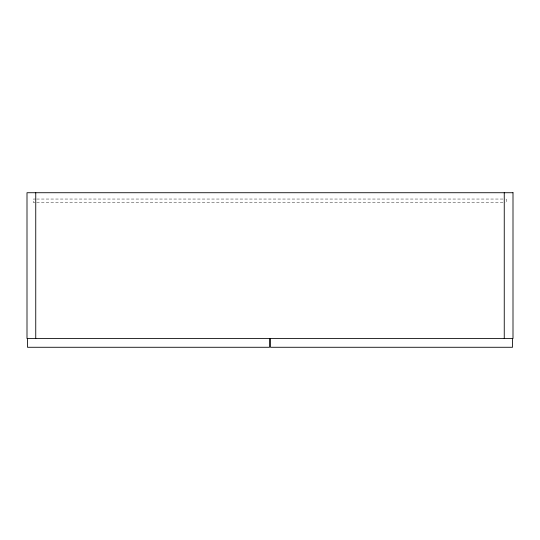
<?xml version="1.0" encoding="UTF-8"?>
<svg xmlns="http://www.w3.org/2000/svg" width="540" height="540" viewBox="0 0 540 540"><rect width="100%" height="100%" fill="white"/><g stroke="black" fill="none" stroke-linecap="round" stroke-linejoin="round"><path stroke-width="0.41" stroke-dasharray="2.7 2.03" d="M35.843 199.044L33.318 199.044L33.318 202.446L35.843 202.446M36.686 199.044L504.995 199.044M36.686 202.446L504.995 202.446M506.682 199.044L506.682 202.446"/><path stroke-width="0.81" d="M512.514 338.526L512.514 347.274L270.486 347.274L270.486 338.526M504.252 192.726L504.252 338.526M269.514 338.526L269.514 347.274L27.486 347.274L27.486 338.526M35.748 192.726L35.748 338.526M513 192.726L27 192.726L27 338.526L513 338.526L513 192.726"/></g></svg>
